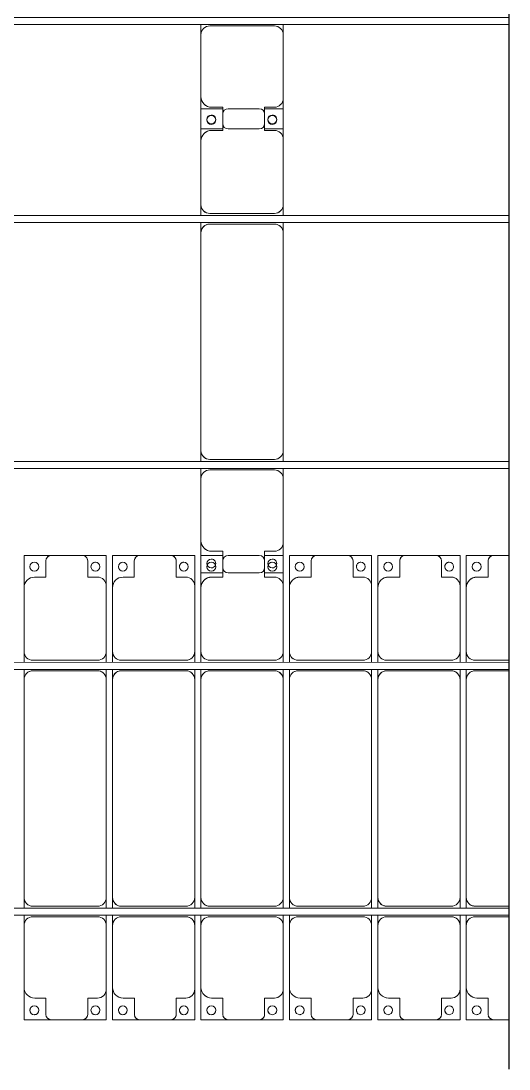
# Model space of a CAD drawing. Header units: millimetres. Extents: x -496478 to -186190, y -204059 to -87354.
# Drawn here: x -375991 to -373232, y -170997 to -165073 of the extents above; entities that cross this region are included whole.
import ezdxf

# ---------------------------------------------------------------- set-up
doc = ezdxf.new("R2010")
doc.units = ezdxf.units.MM
for name, color, linetype, lineweight in [('A-DETL-MBND', 5, 'Continuous', 9), ('A-GENM', 13, 'Continuous', 9), ('S-BEAM', 12, 'Continuous', 9)]:
    doc.layers.add(name, color=color, linetype=linetype, lineweight=lineweight)

# ---------------------------------------------------------------- blocks, each defined once
blk = doc.blocks.new('Dải phao đi lại kèm đỡ invester - DẢI PHAO ĐI LẠI-18893-BỐ TRÍ KHUNG KẾT CẤU BÈ PIN 01')
at = {"layer": 'A-DETL-MBND', "color": 8}
for p, q in [((62758.4, 1312.2), (62911.8, 1312.2)), ((62758.4, 1129.7), (62758.4, 1312.2)), ((62911.8, 1312.2), (62758.4, 1312.2)), ((63088.2, 1312.2), (62911.8, 1312.2)), ((63088.2, 1312.2), (63223.4, 1312.2)), ((63223.4, 1312.2), (63088.2, 1312.2)), ((63223.4, 1312.2), (63223.4, 1139.7)), ((63258.4, 1312.2), (63411.8, 1312.2)), ((63258.4, 1129.7), (63258.4, 1312.2)), ((63411.8, 1312.2), (63258.4, 1312.2)), ((63588.2, 1312.2), (63411.8, 1312.2)), ((63588.2, 1312.2), (63723.4, 1312.2)), ((63723.4, 1312.2), (63588.2, 1312.2)), ((63723.4, 1312.2), (63723.4, 1139.7)), ((63758.4, 1312.2), (63881.8, 1312.2)), ((63758.4, 1129.7), (63758.4, 1312.2)), ((64088.2, 1312.2), (63911.8, 1312.2)), ((64118.2, 1312.2), (64223.4, 1312.2)), ((64223.4, 1312.2), (64223.4, 1139.7)), ((64258.4, 1312.2), (64411.8, 1312.2)), ((64258.4, 1129.7), (64258.4, 1312.2)), ((64411.8, 1312.2), (64258.4, 1312.2)), ((64588.2, 1312.2), (64411.8, 1312.2)), ((64588.2, 1312.2), (64723.4, 1312.2)), ((64723.4, 1312.2), (64588.2, 1312.2)), ((64723.4, 1312.2), (64723.4, 1139.7)), ((64758.4, 1312.2), (64911.8, 1312.2)), ((64758.4, 1129.7), (64758.4, 1312.2)), ((64911.8, 1312.2), (64758.4, 1312.2)), ((65088.2, 1312.2), (64911.8, 1312.2)), ((65088.2, 1312.2), (65223.4, 1312.2)), ((65223.4, 1312.2), (65088.2, 1312.2)), ((65223.4, 1312.2), (65223.4, 1139.7)), ((65258.4, 1312.2), (65411.8, 1312.2)), ((65258.4, 1129.7), (65258.4, 1312.2)), ((65411.8, 1312.2), (65258.4, 1312.2)), ((65500, 1312.2), (65411.8, 1312.2)), ((62881.8, 1282.2), (62881.8, 1189.7)), ((63118.2, 1189.7), (63118.2, 1282.2)), ((63381.8, 1282.2), (63381.8, 1189.7)), ((63618.2, 1189.7), (63618.2, 1282.2)), ((63881.8, 1282.2), (63881.8, 1189.7)), ((64118.2, 1189.7), (64118.2, 1282.2)), ((64381.8, 1282.2), (64381.8, 1189.7)), ((64618.2, 1189.7), (64618.2, 1282.2)), ((64881.8, 1282.2), (64881.8, 1189.7)), ((65118.2, 1189.7), (65118.2, 1282.2)), ((65381.8, 1282.2), (65381.8, 1189.7)), ((62881.8, 1189.7), (62818.4, 1189.7)), ((63173.4, 1189.7), (63118.2, 1189.7)), ((63381.8, 1189.7), (63318.4, 1189.7)), ((63673.4, 1189.7), (63618.2, 1189.7)), ((63881.8, 1189.7), (63818.4, 1189.7)), ((64173.4, 1189.7), (64118.2, 1189.7)), ((64381.8, 1189.7), (64318.4, 1189.7)), ((64673.4, 1189.7), (64618.2, 1189.7)), ((64881.8, 1189.7), (64818.4, 1189.7)), ((65173.4, 1189.7), (65118.2, 1189.7)), ((65381.8, 1189.7), (65318.4, 1189.7)), ((62758.4, 1129.7), (62758.4, 769.7)), ((63223.4, 769.7), (63223.4, 1139.7)), ((63258.4, 1129.7), (63258.4, 769.7)), ((63723.4, 769.7), (63723.4, 1139.7)), ((63758.4, 1129.7), (63758.4, 769.7)), ((64223.4, 769.7), (64223.4, 1139.7)), ((64258.4, 1129.7), (64258.4, 769.7)), ((64723.4, 769.7), (64723.4, 1139.7)), ((64758.4, 1129.7), (64758.4, 769.7)), ((65223.4, 769.7), (65223.4, 1139.7)), ((65258.4, 1129.7), (65258.4, 769.7)), ((62758.4, 708), (62758.4, 769.7)), ((62808.4, 719.7), (63173.4, 719.7)), ((63223.4, 769.7), (63223.4, 708)), ((63258.4, 708), (63258.4, 769.7)), ((63308.4, 719.7), (63673.4, 719.7)), ((63723.4, 769.7), (63723.4, 708)), ((63758.4, 708), (63758.4, 769.7)), ((63808.4, 719.7), (64173.4, 719.7)), ((64223.4, 769.7), (64223.4, 708)), ((64258.4, 708), (64258.4, 769.7)), ((64308.4, 719.7), (64673.4, 719.7)), ((64723.4, 769.7), (64723.4, 708)), ((64758.4, 708), (64758.4, 769.7)), ((64808.4, 719.7), (65173.4, 719.7)), ((65223.4, 769.7), (65223.4, 708)), ((65258.4, 708), (65258.4, 769.7)), ((65308.4, 719.7), (65500, 719.7)), ((62758.4, 610.3), (62758.4, 668)), ((63173.4, 660.3), (62808.4, 660.3)), ((63223.4, 668), (63223.4, 610.3)), ((63258.4, 610.3), (63258.4, 668)), ((63673.4, 660.3), (63308.4, 660.3)), ((63723.4, 668), (63723.4, 610.3)), ((63758.4, 610.3), (63758.4, 668)), ((64173.4, 660.3), (63808.4, 660.3)), ((64223.4, 668), (64223.4, 610.3)), ((64258.4, 610.3), (64258.4, 668)), ((64673.4, 660.3), (64308.4, 660.3)), ((64723.4, 668), (64723.4, 610.3)), ((64758.4, 610.3), (64758.4, 668)), ((65173.4, 660.3), (64808.4, 660.3)), ((65223.4, 668), (65223.4, 610.3)), ((65258.4, 610.3), (65258.4, 668)), ((65500, 660.3), (65308.4, 660.3)), ((62758.4, 610.3), (62758.4, -620.3)), ((63223.4, -620.3), (63223.4, 610.3)), ((63258.4, 610.3), (63258.4, -620.3)), ((63723.4, -620.3), (63723.4, 610.3)), ((63758.4, 610.3), (63758.4, -620.3)), ((64223.4, -620.3), (64223.4, 610.3)), ((64258.4, 610.3), (64258.4, -620.3)), ((64723.4, -620.3), (64723.4, 610.3)), ((64758.4, 610.3), (64758.4, -620.3)), ((65223.4, -620.3), (65223.4, 610.3)), ((65258.4, 610.3), (65258.4, -620.3)), ((62758.4, -682), (62758.4, -620.3)), ((63223.4, -620.3), (63223.4, -682)), ((63258.4, -682), (63258.4, -620.3)), ((63723.4, -620.3), (63723.4, -682)), ((63758.4, -682), (63758.4, -620.3)), ((64223.4, -620.3), (64223.4, -682)), ((64258.4, -682), (64258.4, -620.3)), ((64723.4, -620.3), (64723.4, -682)), ((64758.4, -682), (64758.4, -620.3)), ((65223.4, -620.3), (65223.4, -682)), ((65258.4, -682), (65258.4, -620.3)), ((62808.4, -670.3), (63173.4, -670.3)), ((63308.4, -670.3), (63673.4, -670.3)), ((63808.4, -670.3), (64173.4, -670.3)), ((64308.4, -670.3), (64673.4, -670.3)), ((64808.4, -670.3), (65173.4, -670.3)), ((65308.4, -670.3), (65500, -670.3)), ((62758.4, -779.7), (62758.4, -722)), ((63173.4, -729.7), (62808.4, -729.7)), ((63223.4, -722), (63223.4, -779.7)), ((63258.4, -779.7), (63258.4, -722)), ((63673.4, -729.7), (63308.4, -729.7)), ((63723.4, -722), (63723.4, -779.7)), ((63758.4, -779.7), (63758.4, -722)), ((64173.4, -729.7), (63808.4, -729.7)), ((64223.4, -722), (64223.4, -779.7)), ((64258.4, -779.7), (64258.4, -722)), ((64673.4, -729.7), (64308.4, -729.7)), ((64723.4, -722), (64723.4, -779.7)), ((64758.4, -779.7), (64758.4, -722)), ((65173.4, -729.7), (64808.4, -729.7)), ((65223.4, -722), (65223.4, -779.7)), ((65258.4, -779.7), (65258.4, -722)), ((65500, -729.7), (65308.4, -729.7)), ((62758.4, -779.7), (62758.4, -1129.7)), ((63223.4, -1139.7), (63223.4, -779.7)), ((63258.4, -779.7), (63258.4, -1129.7)), ((63723.4, -1139.7), (63723.4, -779.7)), ((63758.4, -779.7), (63758.4, -1129.7)), ((64223.4, -1139.7), (64223.4, -779.7)), ((64258.4, -779.7), (64258.4, -1129.7)), ((64723.4, -1139.7), (64723.4, -779.7)), ((64758.4, -779.7), (64758.4, -1129.7)), ((65223.4, -1139.7), (65223.4, -779.7)), ((65258.4, -779.7), (65258.4, -1129.7)), ((62758.4, -1312.2), (62758.4, -1129.7)), ((63223.4, -1139.7), (63223.4, -1312.2)), ((63258.4, -1312.2), (63258.4, -1129.7)), ((63723.4, -1139.7), (63723.4, -1312.2)), ((63758.4, -1312.2), (63758.4, -1129.7)), ((64223.4, -1139.7), (64223.4, -1312.2)), ((64258.4, -1312.2), (64258.4, -1129.7)), ((64723.4, -1139.7), (64723.4, -1312.2)), ((64758.4, -1312.2), (64758.4, -1129.7)), ((65223.4, -1139.7), (65223.4, -1312.2)), ((65258.4, -1312.2), (65258.4, -1129.7)), ((62818.4, -1189.7), (62881.8, -1189.7)), ((62881.8, -1189.7), (62881.8, -1282.2)), ((63118.2, -1282.2), (63118.2, -1189.7)), ((63118.2, -1189.7), (63173.4, -1189.7)), ((63318.4, -1189.7), (63381.8, -1189.7)), ((63381.8, -1189.7), (63381.8, -1282.2)), ((63618.2, -1282.2), (63618.2, -1189.7)), ((63618.2, -1189.7), (63673.4, -1189.7)), ((63818.4, -1189.7), (63881.8, -1189.7)), ((63881.8, -1189.7), (63881.8, -1282.2)), ((64118.2, -1282.2), (64118.2, -1189.7)), ((64118.2, -1189.7), (64173.4, -1189.7)), ((64318.4, -1189.7), (64381.8, -1189.7)), ((64381.8, -1189.7), (64381.8, -1282.2)), ((64618.2, -1282.2), (64618.2, -1189.7)), ((64618.2, -1189.7), (64673.4, -1189.7)), ((64818.4, -1189.7), (64881.8, -1189.7)), ((64881.8, -1189.7), (64881.8, -1282.2)), ((65118.2, -1282.2), (65118.2, -1189.7)), ((65118.2, -1189.7), (65173.4, -1189.7)), ((65318.4, -1189.7), (65381.8, -1189.7)), ((65381.8, -1189.7), (65381.8, -1282.2)), ((62911.8, -1312.2), (62758.4, -1312.2)), ((62758.4, -1312.2), (62911.8, -1312.2)), ((62911.8, -1312.2), (63088.2, -1312.2)), ((63223.4, -1312.2), (63088.2, -1312.2)), ((63088.2, -1312.2), (63223.4, -1312.2)), ((63411.8, -1312.2), (63258.4, -1312.2)), ((63258.4, -1312.2), (63411.8, -1312.2)), ((63411.8, -1312.2), (63588.2, -1312.2)), ((63723.4, -1312.2), (63588.2, -1312.2)), ((63588.2, -1312.2), (63723.4, -1312.2)), ((63911.8, -1312.2), (63758.4, -1312.2)), ((63758.4, -1312.2), (63911.8, -1312.2)), ((63911.8, -1312.2), (64088.2, -1312.2)), ((64223.4, -1312.2), (64088.2, -1312.2)), ((64088.2, -1312.2), (64223.4, -1312.2)), ((64411.8, -1312.2), (64258.4, -1312.2)), ((64258.4, -1312.2), (64411.8, -1312.2)), ((64411.8, -1312.2), (64588.2, -1312.2)), ((64723.4, -1312.2), (64588.2, -1312.2)), ((64588.2, -1312.2), (64723.4, -1312.2)), ((64911.8, -1312.2), (64758.4, -1312.2)), ((64758.4, -1312.2), (64911.8, -1312.2)), ((64911.8, -1312.2), (65088.2, -1312.2)), ((65223.4, -1312.2), (65088.2, -1312.2)), ((65088.2, -1312.2), (65223.4, -1312.2)), ((65411.8, -1312.2), (65258.4, -1312.2)), ((65258.4, -1312.2), (65411.8, -1312.2)), ((65411.8, -1312.2), (65500, -1312.2))]:
    blk.add_line(p, q, dxfattribs=at)
for centre, radius, start, end in [((62911.8, 1282.2), 30, 90, 180), ((62911.8, 1282.2), 30, 90, 165), ((62911.8, 1282.2), 30, 90, 105), ((62911.8, 1282.2), 30, 90, 105), ((63088.2, 1282.2), 30, 360, 90), ((63088.2, 1282.2), 30, 75, 90), ((63088.2, 1282.2), 30, 15, 90), ((63088.2, 1282.2), 30, 75, 90), ((63411.8, 1282.2), 30, 90, 180), ((63411.8, 1282.2), 30, 90, 165), ((63411.8, 1282.2), 30, 90, 105), ((63411.8, 1282.2), 30, 90, 105), ((63588.2, 1282.2), 30, 360, 90), ((63588.2, 1282.2), 30, 75, 90), ((63588.2, 1282.2), 30, 15, 90), ((63588.2, 1282.2), 30, 75, 90), ((63911.8, 1282.2), 30, 90, 180), ((64088.2, 1282.2), 30, 0, 90), ((64411.8, 1282.2), 30, 90, 180), ((64411.8, 1282.2), 30, 90, 165), ((64411.8, 1282.2), 30, 90, 105), ((64411.8, 1282.2), 30, 90, 105), ((64588.2, 1282.2), 30, 0, 90), ((64588.2, 1282.2), 30, 75, 90), ((64588.2, 1282.2), 30, 15, 90), ((64588.2, 1282.2), 30, 75, 90), ((64911.8, 1282.2), 30, 90, 180), ((64911.8, 1282.2), 30, 90, 165), ((64911.8, 1282.2), 30, 90, 105), ((64911.8, 1282.2), 30, 90, 105), ((65088.2, 1282.2), 30, 0, 90), ((65088.2, 1282.2), 30, 75, 90), ((65088.2, 1282.2), 30, 15, 90), ((65088.2, 1282.2), 30, 75, 90), ((65411.8, 1282.2), 30, 90, 180), ((65411.8, 1282.2), 30, 90, 165), ((65411.8, 1282.2), 30, 90, 105), ((65411.8, 1282.2), 30, 90, 105), ((62816.8, 1248.6), 25, 90, 270), ((62816.8, 1248.6), 25, 270, 90), ((63161.8, 1248.6), 25, 90, 270), ((63161.8, 1248.6), 25, 150, 180), ((63161.8, 1248.6), 25, 120, 135), ((63161.8, 1248.6), 25, 90, 105), ((63161.8, 1248.6), 25, 270, 90), ((63316.8, 1248.6), 25, 90, 270), ((63316.8, 1248.6), 25, 270, 90), ((63661.8, 1248.6), 25, 90, 270), ((63661.8, 1248.6), 25, 150, 180), ((63661.8, 1248.6), 25, 120, 135), ((63661.8, 1248.6), 25, 90, 105), ((63661.8, 1248.6), 25, 270, 90), ((63816.8, 1248.6), 25, 90, 270), ((63816.8, 1248.6), 25, 270, 90), ((64161.8, 1248.6), 25, 90, 270), ((64161.8, 1248.6), 25, 150, 180), ((64161.8, 1248.6), 25, 120, 135), ((64161.8, 1248.6), 25, 90, 105), ((64161.8, 1248.6), 25, 270, 90), ((64316.8, 1248.6), 25, 90, 270), ((64316.8, 1248.6), 25, 270, 90), ((64661.8, 1248.6), 25, 90, 270), ((64661.8, 1248.6), 25, 150, 180), ((64661.8, 1248.6), 25, 120, 135), ((64661.8, 1248.6), 25, 90, 105), ((64661.8, 1248.6), 25, 270, 90), ((64816.8, 1248.6), 25, 90, 270), ((64816.8, 1248.6), 25, 270, 90), ((65161.8, 1248.6), 25, 90, 270), ((65161.8, 1248.6), 25, 150, 180), ((65161.8, 1248.6), 25, 120, 135), ((65161.8, 1248.6), 25, 90, 105), ((65161.8, 1248.6), 25, 270, 90), ((65316.8, 1248.6), 25, 90, 270), ((65316.8, 1248.6), 25, 270, 90), ((62818.4, 1129.7), 60, 90, 180), ((62818.4, 1129.7), 60, 90, 135), ((63173.4, 1139.7), 50, 0, 90), ((63173.4, 1139.7), 50, 45, 90), ((63318.4, 1129.7), 60, 90, 180), ((63318.4, 1129.7), 60, 90, 135), ((63673.4, 1139.7), 50, 360, 90), ((63673.4, 1139.7), 50, 45, 90), ((63818.4, 1129.7), 60, 90, 180), ((63818.4, 1129.7), 60, 90, 135), ((64173.4, 1139.7), 50, 0, 90), ((64173.4, 1139.7), 50, 45, 90), ((64318.4, 1129.7), 60, 90, 180), ((64318.4, 1129.7), 60, 90, 135), ((64673.4, 1139.7), 50, 360, 90), ((64673.4, 1139.7), 50, 45, 90), ((64818.4, 1129.7), 60, 90, 180), ((64818.4, 1129.7), 60, 90, 135), ((65173.4, 1139.7), 50, 0, 90), ((65173.4, 1139.7), 50, 45, 90), ((65318.4, 1129.7), 60, 90, 180), ((65318.4, 1129.7), 60, 90, 135), ((62808.4, 769.7), 50, 180, 270), ((62808.4, 769.7), 50, 225, 270), ((63173.4, 769.7), 50, 270, 360), ((63173.4, 769.7), 50, 270, 315), ((63308.4, 769.7), 50, 180, 270), ((63308.4, 769.7), 50, 225, 270), ((63673.4, 769.7), 50, 270, 360), ((63673.4, 769.7), 50, 270, 315), ((63808.4, 769.7), 50, 180, 270), ((63808.4, 769.7), 50, 225, 270), ((64173.4, 769.7), 50, 270, 360), ((64173.4, 769.7), 50, 270, 315), ((64308.4, 769.7), 50, 180, 270), ((64308.4, 769.7), 50, 225, 270), ((64673.4, 769.7), 50, 270, 0), ((64673.4, 769.7), 50, 270, 315), ((64808.4, 769.7), 50, 180, 270), ((64808.4, 769.7), 50, 225, 270), ((65173.4, 769.7), 50, 270, 0), ((65173.4, 769.7), 50, 270, 315), ((65308.4, 769.7), 50, 180, 270), ((65308.4, 769.7), 50, 225, 270), ((62808.4, 610.3), 50, 90, 180), ((62808.4, 610.3), 50, 105, 180), ((63173.4, 610.3), 50, 360, 90), ((63173.4, 610.3), 50, 15, 90), ((63308.4, 610.3), 50, 90, 180), ((63308.4, 610.3), 50, 105, 180), ((63673.4, 610.3), 50, 0, 90), ((63673.4, 610.3), 50, 15, 90), ((63808.4, 610.3), 50, 90, 180), ((63808.4, 610.3), 50, 105, 135), ((64173.4, 610.3), 50, 0, 90), ((64173.4, 610.3), 50, 15, 90), ((64308.4, 610.3), 50, 90, 180), ((64308.4, 610.3), 50, 105, 180), ((64673.4, 610.3), 50, 360, 90), ((64673.4, 610.3), 50, 15, 90), ((64808.4, 610.3), 50, 90, 180), ((64808.4, 610.3), 50, 105, 180), ((65173.4, 610.3), 50, 360, 90), ((65173.4, 610.3), 50, 15, 90), ((65308.4, 610.3), 50, 90, 180), ((65308.4, 610.3), 50, 105, 180), ((63808.4, 610.3), 50, 136.83172, 180), ((62808.4, -620.3), 50, 180, 270), ((62808.4, -620.3), 50, 195, 270), ((63173.4, -620.3), 50, 270, 0), ((63173.4, -620.3), 50, 270, 0), ((63308.4, -620.3), 50, 180, 270), ((63308.4, -620.3), 50, 195, 270), ((63673.4, -620.3), 50, 270, 0), ((63673.4, -620.3), 50, 270, 0), ((63808.4, -620.3), 50, 180, 270), ((63808.4, -620.3), 50, 195, 270), ((64173.4, -620.3), 50, 270, 0), ((64173.4, -620.3), 50, 270, 0), ((64308.4, -620.3), 50, 180, 270), ((64308.4, -620.3), 50, 195, 270), ((64673.4, -620.3), 50, 270, 0), ((64673.4, -620.3), 50, 270, 0), ((64808.4, -620.3), 50, 180, 270), ((64808.4, -620.3), 50, 195, 270), ((65173.4, -620.3), 50, 270, 0), ((65173.4, -620.3), 50, 270, 0), ((65308.4, -620.3), 50, 180, 270), ((65308.4, -620.3), 50, 195, 270), ((62808.4, -779.7), 50, 90, 180), ((62808.4, -779.7), 50, 90, 135), ((63173.4, -779.7), 50, 0, 90), ((63173.4, -779.7), 50, 45, 90), ((63308.4, -779.7), 50, 90, 180), ((63308.4, -779.7), 50, 90, 135), ((63673.4, -779.7), 50, 0, 90), ((63673.4, -779.7), 50, 45, 90), ((63808.4, -779.7), 50, 90, 180), ((63808.4, -779.7), 50, 90, 135), ((64173.4, -779.7), 50, 360, 90), ((64173.4, -779.7), 50, 45, 90), ((64308.4, -779.7), 50, 90, 180), ((64308.4, -779.7), 50, 90, 135), ((64673.4, -779.7), 50, 0, 90), ((64673.4, -779.7), 50, 45, 90), ((64808.4, -779.7), 50, 90, 180), ((64808.4, -779.7), 50, 90, 135), ((65173.4, -779.7), 50, 0, 90), ((65173.4, -779.7), 50, 45, 90), ((65308.4, -779.7), 50, 90, 180), ((65308.4, -779.7), 50, 90, 135), ((62818.4, -1129.7), 60, 180, 270), ((62818.4, -1129.7), 60, 225, 270), ((63173.4, -1139.7), 50, 270, 0), ((63173.4, -1139.7), 50, 270, 315), ((63318.4, -1129.7), 60, 180, 270), ((63318.4, -1129.7), 60, 225, 270), ((63673.4, -1139.7), 50, 270, 0), ((63673.4, -1139.7), 50, 270, 315), ((63818.4, -1129.7), 60, 180, 270), ((63818.4, -1129.7), 60, 225, 270), ((64173.4, -1139.7), 50, 270, 0), ((64173.4, -1139.7), 50, 270, 315), ((64318.4, -1129.7), 60, 180, 270), ((64318.4, -1129.7), 60, 225, 270), ((64673.4, -1139.7), 50, 270, 0), ((64673.4, -1139.7), 50, 270, 315), ((64818.4, -1129.7), 60, 180, 270), ((64818.4, -1129.7), 60, 225, 270), ((65173.4, -1139.7), 50, 270, 0), ((65173.4, -1139.7), 50, 270, 315), ((65318.4, -1129.7), 60, 180, 270), ((65318.4, -1129.7), 60, 225, 270), ((62816.8, -1258.6), 25, 90, 270), ((62816.8, -1258.6), 25, 270, 90), ((63161.8, -1258.6), 25, 90, 270), ((63161.8, -1258.6), 25, 270, 90), ((63316.8, -1258.6), 25, 90, 270), ((63316.8, -1258.6), 25, 270, 90), ((63661.8, -1258.6), 25, 90, 270), ((63661.8, -1258.6), 25, 270, 90), ((63816.8, -1258.6), 25, 90, 270), ((63816.8, -1258.6), 25, 270, 90), ((64161.8, -1258.6), 25, 90, 270), ((64161.8, -1258.6), 25, 270, 90), ((64316.8, -1258.6), 25, 90, 270), ((64316.8, -1258.6), 25, 270, 90), ((64661.8, -1258.6), 25, 90, 270), ((64661.8, -1258.6), 25, 270, 90), ((64816.8, -1258.6), 25, 90, 270), ((64816.8, -1258.6), 25, 270, 90), ((65161.8, -1258.6), 25, 90, 270), ((65161.8, -1258.6), 25, 270, 90), ((65316.8, -1258.6), 25, 90, 270), ((65316.8, -1258.6), 25, 270, 90), ((62816.8, -1258.6), 25, 165, 180), ((62816.8, -1258.6), 25, 270, 285), ((62911.8, -1282.2), 30, 180, 270), ((62911.8, -1282.2), 30, 195, 270), ((63088.2, -1282.2), 30, 270, 360), ((63088.2, -1282.2), 30, 270, 345), ((63088.2, -1282.2), 30, 315, 330), ((63088.2, -1282.2), 30, 315, 330), ((63161.8, -1258.6), 25, 165, 270), ((63161.8, -1258.6), 25, 360, 15), ((63316.8, -1258.6), 25, 165, 180), ((63316.8, -1258.6), 25, 270, 285), ((63411.8, -1282.2), 30, 180, 270), ((63411.8, -1282.2), 30, 195, 270), ((63588.2, -1282.2), 30, 270, 0), ((63588.2, -1282.2), 30, 270, 345), ((63588.2, -1282.2), 30, 315, 330), ((63588.2, -1282.2), 30, 315, 330), ((63661.8, -1258.6), 25, 165, 270), ((63661.8, -1258.6), 25, 360, 15), ((63816.8, -1258.6), 25, 165, 180), ((63816.8, -1258.6), 25, 270, 285), ((63911.8, -1282.2), 30, 180, 270), ((63911.8, -1282.2), 30, 195, 270), ((64088.2, -1282.2), 30, 270, 0), ((64088.2, -1282.2), 30, 270, 345), ((64088.2, -1282.2), 30, 315, 330), ((64088.2, -1282.2), 30, 315, 330), ((64161.8, -1258.6), 25, 165, 270), ((64161.8, -1258.6), 25, 0, 15), ((64316.8, -1258.6), 25, 165, 180), ((64316.8, -1258.6), 25, 270, 285), ((64411.8, -1282.2), 30, 180, 270), ((64411.8, -1282.2), 30, 195, 270), ((64588.2, -1282.2), 30, 270, 360), ((64588.2, -1282.2), 30, 270, 345), ((64588.2, -1282.2), 30, 315, 330), ((64588.2, -1282.2), 30, 315, 330), ((64661.8, -1258.6), 25, 165, 270), ((64661.8, -1258.6), 25, 360, 15), ((64816.8, -1258.6), 25, 165, 180), ((64816.8, -1258.6), 25, 270, 285), ((64911.8, -1282.2), 30, 180, 270), ((64911.8, -1282.2), 30, 195, 270), ((65088.2, -1282.2), 30, 270, 360), ((65088.2, -1282.2), 30, 270, 345), ((65088.2, -1282.2), 30, 315, 330), ((65088.2, -1282.2), 30, 315, 330), ((65161.8, -1258.6), 25, 165, 270), ((65161.8, -1258.6), 25, 0, 15), ((65316.8, -1258.6), 25, 165, 180), ((65316.8, -1258.6), 25, 270, 285), ((65411.8, -1282.2), 30, 180, 270), ((65411.8, -1282.2), 30, 195, 270), ((62911.8, -1282.2), 30, 255, 270), ((62911.8, -1282.2), 30, 255, 270), ((63088.2, -1282.2), 30, 270, 285), ((63088.2, -1282.2), 30, 270, 285), ((63411.8, -1282.2), 30, 255, 270), ((63411.8, -1282.2), 30, 255, 270), ((63588.2, -1282.2), 30, 270, 285), ((63588.2, -1282.2), 30, 270, 285), ((63911.8, -1282.2), 30, 255, 270), ((63911.8, -1282.2), 30, 255, 270), ((64088.2, -1282.2), 30, 270, 285), ((64088.2, -1282.2), 30, 270, 285), ((64411.8, -1282.2), 30, 255, 270), ((64411.8, -1282.2), 30, 255, 270), ((64588.2, -1282.2), 30, 270, 285), ((64588.2, -1282.2), 30, 270, 285), ((64911.8, -1282.2), 30, 255, 270), ((64911.8, -1282.2), 30, 255, 270), ((65088.2, -1282.2), 30, 270, 285), ((65088.2, -1282.2), 30, 270, 285), ((65411.8, -1282.2), 30, 255, 270), ((65411.8, -1282.2), 30, 255, 270)]:
    blk.add_arc(centre, radius, start, end, dxfattribs=at)
blk = doc.blocks.new('Dai phao do pin - DẢI PHAO ĐỠ PIN-V33-BỐ TRÍ KHUNG KẾT CẤU BÈ PIN 01')
at = {"layer": 'A-DETL-MBND', "color": 8}
for p, q in [((-1312.2, 241.6), (-1129.7, 241.6)), ((-1312.2, 118.2), (-1312.2, 241.6)), ((-779.7, 241.6), (-1129.7, 241.6)), ((-779.7, 241.6), (-722, 241.6)), ((-682, 241.6), (-620.3, 241.6)), ((610.3, 241.6), (-620.3, 241.6)), ((610.3, 241.6), (668, 241.6)), ((708, 241.6), (769.7, 241.6)), ((1129.7, 241.6), (769.7, 241.6)), ((1129.7, 241.6), (1312.2, 241.6)), ((1197.8, 241.6), (1380.3, 241.6)), ((1197.8, 118.2), (1197.8, 241.6)), ((1312.2, 241.6), (1312.2, 118.2)), ((1730.3, 241.6), (1380.3, 241.6)), ((1730.3, 241.6), (1788, 241.6)), ((-1189.7, 181.6), (-1189.7, 118.2)), ((-729.7, -173.4), (-729.7, 191.6)), ((-670.3, 191.6), (-670.3, -173.4)), ((660.3, -173.4), (660.3, 191.6)), ((719.7, 191.6), (719.7, -173.4)), ((1189.7, 118.2), (1189.7, 181.6)), ((1320.3, 181.6), (1320.3, 118.2)), ((1780.3, -173.4), (1780.3, 191.6)), ((-1312.2, 88.2), (-1312.2, -88.2)), ((-1189.7, 118.2), (-1282.2, 118.2)), ((1282.2, 118.2), (1189.7, 118.2)), ((1197.8, 88.2), (1197.8, -88.2)), ((1320.3, 118.2), (1227.8, 118.2)), ((1312.2, -88.2), (1312.2, 88.2)), ((-1312.2, -223.4), (-1312.2, -118.2)), ((-1282.2, -118.2), (-1189.7, -118.2)), ((-1189.7, -118.2), (-1189.7, -173.4)), ((1189.7, -173.4), (1189.7, -118.2)), ((1189.7, -118.2), (1282.2, -118.2)), ((1197.8, -223.4), (1197.8, -118.2)), ((1227.8, -118.2), (1320.3, -118.2)), ((1312.2, -118.2), (1312.2, -223.4)), ((1320.3, -118.2), (1320.3, -173.4)), ((-1139.7, -223.4), (-1312.2, -223.4)), ((-1139.7, -223.4), (-779.7, -223.4)), ((-722, -223.4), (-779.7, -223.4)), ((-620.3, -223.4), (-682, -223.4)), ((-620.3, -223.4), (610.3, -223.4)), ((668, -223.4), (610.3, -223.4)), ((769.7, -223.4), (708, -223.4)), ((769.7, -223.4), (1139.7, -223.4)), ((1312.2, -223.4), (1139.7, -223.4)), ((1370.3, -223.4), (1197.8, -223.4)), ((1370.3, -223.4), (1730.3, -223.4)), ((1788, -223.4), (1730.3, -223.4))]:
    blk.add_line(p, q, dxfattribs=at)
for centre, radius, start, end in [((-1129.7, 181.6), 60, 90, 180), ((-779.7, 191.6), 50, 360, 90), ((-620.3, 191.6), 50, 90, 180), ((-620.3, 191.6), 50, 105, 180), ((610.3, 191.6), 50, 360, 90), ((610.3, 191.6), 50, 15, 90), ((769.7, 191.6), 50, 90, 180), ((1129.7, 181.6), 60, 360, 90), ((1380.3, 181.6), 60, 90, 180), ((1730.3, 191.6), 50, 360, 90), ((-1258.6, 183.2), 25, 0, 180), ((-1258.6, 183.2), 25, 180, 0), ((-1258.6, 183.2), 25, 180, 195), ((-1129.7, 181.6), 60, 135, 180), ((-779.7, 191.6), 50, 360, 45), ((769.7, 191.6), 50, 135, 180), ((1129.7, 181.6), 60, 360, 45), ((1248.6, 183.2), 25, 0, 180), ((1248.6, 183.2), 25, 180, 0), ((1251.4, 183.2), 25, 0, 180), ((1251.4, 183.2), 25, 180, 0), ((1251.4, 183.2), 25, 180, 195), ((1380.3, 181.6), 60, 135, 180), ((1730.3, 191.6), 50, 360, 45), ((-1282.2, 88.2), 30, 90, 180), ((1227.8, 88.2), 30, 90, 180), ((1282.2, 88.2), 30, 360, 90), ((-1282.2, -88.2), 30, 180, 270), ((1227.8, -88.2), 30, 180, 270), ((1282.2, -88.2), 30, 270, 360), ((-1258.6, -161.8), 25, 0, 180), ((-1258.6, -161.8), 25, 105, 180), ((-1258.6, -161.8), 25, 180, 0), ((-1139.7, -173.4), 50, 180, 270), ((-1139.7, -173.4), 50, 180, 225), ((-779.7, -173.4), 50, 270, 360), ((-779.7, -173.4), 50, 315, 360), ((-620.3, -173.4), 50, 180, 270), ((-620.3, -173.4), 50, 180, 270), ((610.3, -173.4), 50, 270, 360), ((610.3, -173.4), 50, 285, 360), ((769.7, -173.4), 50, 180, 270), ((769.7, -173.4), 50, 180, 225), ((1139.7, -173.4), 50, 270, 360), ((1139.7, -173.4), 50, 315, 360), ((1248.6, -161.8), 25, 0, 180), ((1248.6, -161.8), 25, 180, 0), ((1251.4, -161.8), 25, 0, 180), ((1251.4, -161.8), 25, 120, 180), ((1251.4, -161.8), 25, 180, 0), ((1251.4, -161.8), 25, 75, 105), ((1248.6, -161.8), 25, 75, 90), ((1248.6, -161.8), 25, 30, 45), ((1248.6, -161.8), 25, 360, 15), ((1370.3, -173.4), 50, 180, 270), ((1370.3, -173.4), 50, 180, 225), ((1730.3, -173.4), 50, 270, 360), ((1730.3, -173.4), 50, 315, 360)]:
    blk.add_arc(centre, radius, start, end, dxfattribs=at)
blk = doc.blocks.new('Dầm C52 - Dầm C52-V86-BỐ TRÍ KHUNG KẾT CẤU BÈ PIN 01')
at = {"layer": 'S-BEAM', "color": 1}
for p, q in [((-16610.9, 20), (-10650.9, 20)), ((-10650.9, -20), (-16610.9, -20))]:
    blk.add_line(p, q, dxfattribs=at)
blk = doc.blocks.new('Dầm C52 - Hộp 40x60-24147-BỐ TRÍ KHUNG KẾT CẤU BÈ PIN 01')
at = {"layer": 'S-BEAM', "color": 3, "lineweight": 25}
blk.add_line((-37857.1, 20), (37857.1, 20), dxfattribs=at)
blk = doc.blocks.new('HOBANMONG_BEPIN 1_rvt-1-BỐ TRÍ KHUNG KẾT CẤU BÈ PIN 01')
at = {"layer": 'A-GENM', "lineweight": 9}
for name, p, rotation in [('Dai phao do pin - DẢI PHAO ĐỠ PIN-V33-BỐ TRÍ KHUNG KẾT CẤU BÈ PIN 01', (-374731.7, -166880.8), 90.00075860989342), ('Dải phao đi lại kèm đỡ invester - DẢI PHAO ĐI LẠI-18893-BỐ TRÍ KHUNG KẾT CẤU BÈ PIN 01', (-438731.7, -169407.1), 0.0007586099545854)]:
    blk.add_blockref(name, p, dxfattribs=dict(at, rotation=rotation))
at = {"layer": 'S-BEAM', "lineweight": 9}
for name, p, rotation in [('Dầm C52 - Hộp 40x60-24147-BỐ TRÍ KHUNG KẾT CẤU BÈ PIN 01', (-373212.2, -133140.1), 90.00075860989166), ('Dầm C52 - Dầm C52-V86-BỐ TRÍ KHUNG KẾT CẤU BÈ PIN 01', (-389842.6, -165073), 180.0007586094741), ('Dầm C52 - Dầm C52-V86-BỐ TRÍ KHUNG KẾT CẤU BÈ PIN 01', (-389842.6, -166193), 180.0007586094741), ('Dầm C52 - Dầm C52-V86-BỐ TRÍ KHUNG KẾT CẤU BÈ PIN 01', (-389842.6, -167583), 180.0007586094741), ('Dầm C52 - Dầm C52-V86-BỐ TRÍ KHUNG KẾT CẤU BÈ PIN 01', (-389842.6, -168718.4), 180.0007586094741), ('Dầm C52 - Dầm C52-V86-BỐ TRÍ KHUNG KẾT CẤU BÈ PIN 01', (-389842.5, -170108.4), 180.0007586094741)]:
    blk.add_blockref(name, p, dxfattribs=dict(at, rotation=rotation))

msp = doc.modelspace()

# ---------------------------------------------------------------- block references
at = {"lineweight": 5}
msp.add_blockref('HOBANMONG_BEPIN 1_rvt-1-BỐ TRÍ KHUNG KẾT CẤU BÈ PIN 01', (0, 0), dxfattribs=at)

doc.saveas('drawing.dxf')
